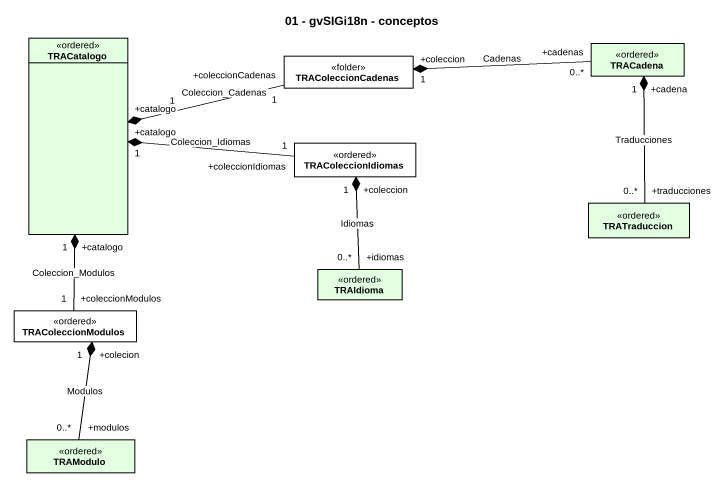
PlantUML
@startuml
title 01 - gvSIGi18n - conceptos
hide circle
hide empty members
class TRACatalogo <<ordered>> #E2FFE2
class TRACadena <<ordered>> #E2FFE2
class TRAColeccionCadenas <<folder>> #FFFFFF
class TRAColeccionIdiomas <<ordered>> #FFFFFF
class TRATraduccion <<ordered>> #E2FFE2
class TRAIdioma <<ordered>> #E2FFE2
class TRAColeccionModulos <<ordered>>
class TRAModulo <<ordered>> #E2FFE2
TRACadena "+cadenas\n0..*" -left-* "+coleccion\n1" TRAColeccionCadenas : Cadenas
TRAColeccionCadenas "+coleccionCadenas\n1" -left-* "+catalogo\n1" TRACatalogo : Coleccion_Cadenas
TRAColeccionIdiomas "+coleccionIdiomas\n1" -left-* "+catalogo\n1" TRACatalogo : Coleccion_Idiomas
TRATraduccion "+traducciones\n0..*" -up-* "+cadena\n1" TRACadena : Traducciones
TRAIdioma "+idiomas\n0..*" -up-* "+coleccion\n1" TRAColeccionIdiomas : Idiomas
TRAColeccionModulos "+coleccionModulos\n1" -up-* "+catalogo\n1" TRACatalogo : Coleccion_Modulos
TRAModulo "+modulos\n0..*" -up-* "+colecion\n1" TRAColeccionModulos : Modulos
@enduml
